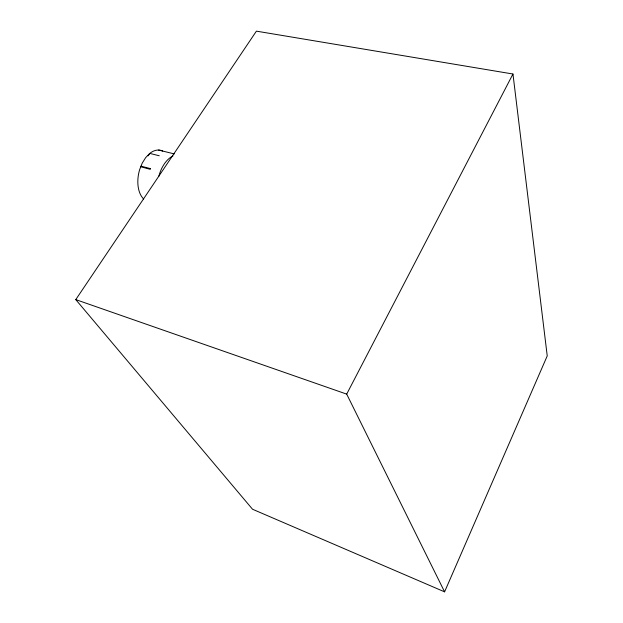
<?xml version="1.0" encoding="UTF-8"?>
<svg xmlns="http://www.w3.org/2000/svg" width="623" height="623" viewBox="0 0 623 623"><rect width="100%" height="100%" fill="white"/><g stroke="black" fill="none" stroke-linecap="round" stroke-linejoin="round"><path stroke-width="0.93" d="M444.588 591.85L547.235 355.912L512.963 74.012L256.411 31.15L75.765 299.608L252.533 509.24L444.588 591.85L346.692 394.118L75.765 299.608M346.692 394.118L512.963 74.012M148.126 155.805L149.769 153.406A26.439 16.159 -77.1 0 1 162.689 151.046M158.577 150.05L174.347 153.92M159.262 155.766L149.769 153.406L145.696 157.588L142.246 163.086L139.677 169.526A26.439 16.159 -77.1 0 0 143.648 198.994M158.81 176.332A26.734 15.855 -76.8 0 1 172.984 155.976M150.517 168.631L150.244 169.331L140.642 166.723L141.016 166.185L150.517 168.631"/></g></svg>
